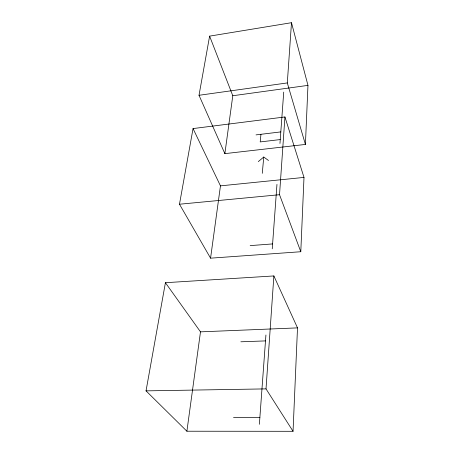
<?xml version="1.0" encoding="UTF-8"?>
<svg xmlns="http://www.w3.org/2000/svg" width="454" height="454" viewBox="0 0 454 454"><rect width="100%" height="100%" fill="white"/><g stroke="black" fill="none" stroke-linecap="round" stroke-linejoin="round"><path stroke-width="0.68" d="M293.046 431.3L297.506 327.884L273.875 275.941L165.421 282.706L146.035 390.866L186.895 431.221L293.046 431.3L266.016 388.885L273.875 275.941M300.792 251.732L303.998 177.412L284.936 116.956L193.046 128.573L179.483 204.226L210.565 258.173L300.792 251.732L279.528 194.709L284.936 116.956M305.417 144.434L307.965 85.375L291.496 22.7L209.612 36.133L199.011 95.289L224.866 153.639L305.417 144.434L287.303 82.929L291.496 22.7M259.376 424.303L265.925 334.995M272.241 248.832L276.963 184.386M279.965 143.453L283.727 92.111M262.276 173.332L263.763 157.033L268.507 160.489M260.948 134.293L260.21 141.92L280.249 139.571M186.895 431.221L200.492 331.851L165.421 282.706M210.565 258.173L220.462 185.862L193.046 128.573M224.866 153.639L232.788 95.743L209.612 36.133M258.303 161.607L263.763 157.033M199.011 95.289L287.303 82.929M232.788 95.743L307.965 85.375M256.033 134.889L280.81 131.904M220.462 185.862L303.998 177.412M179.483 204.226L279.528 194.709M250.171 245.614L272.599 243.923M200.492 331.851L297.506 327.884M240.858 341.794L265.494 340.903M146.035 390.866L266.016 388.885M233.526 417.549L259.881 417.419"/></g></svg>
